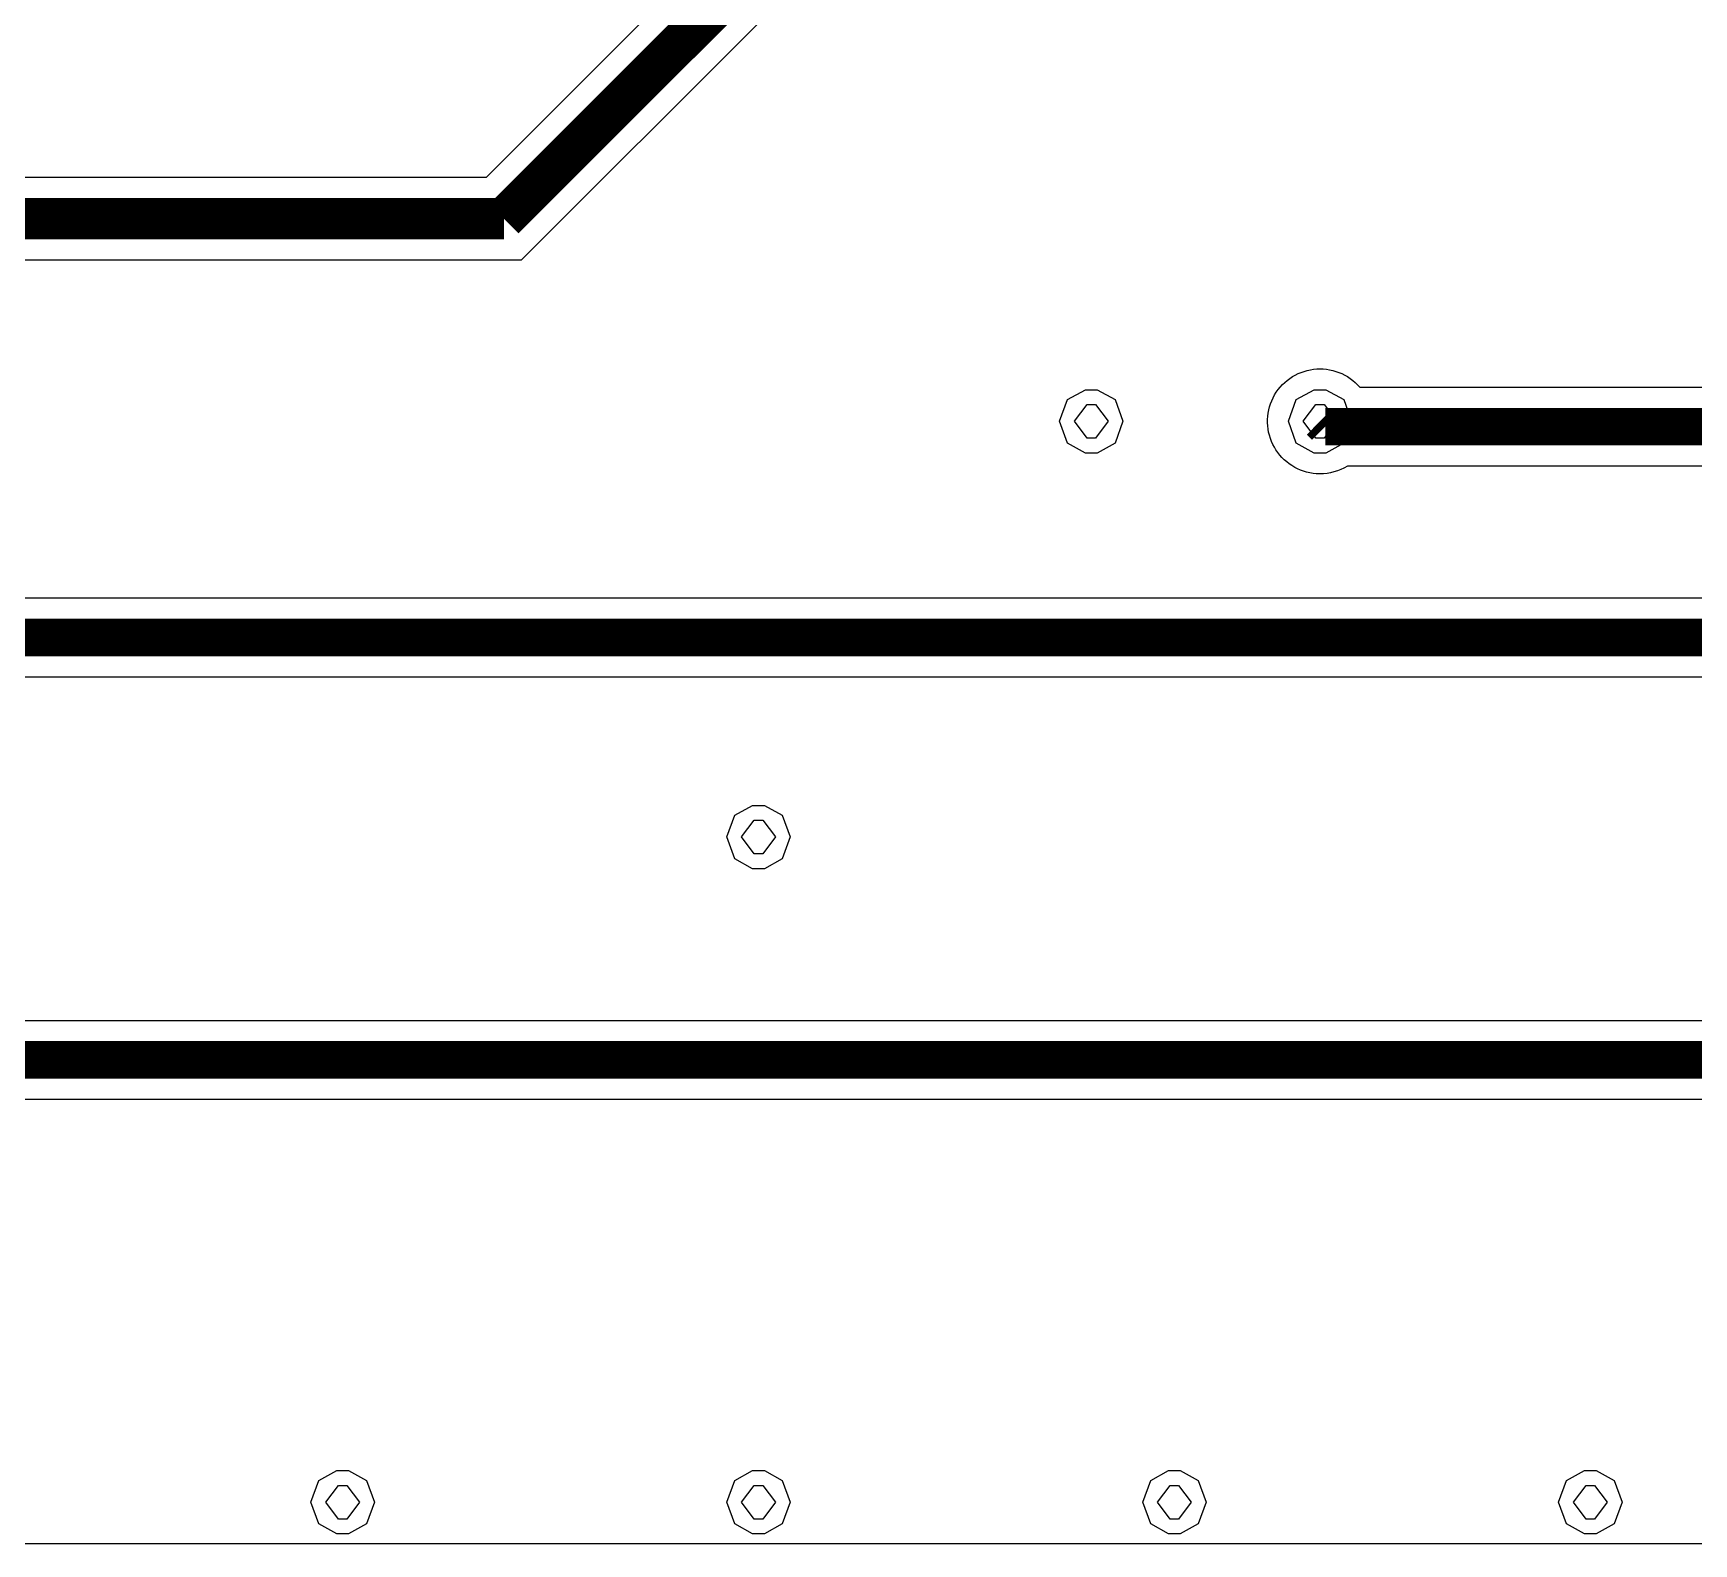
# Model space of a CAD drawing. Extents: x -0.15 to 4.85, y -1.33 to 3.4.
# Drawn here: x 1.428 to 2.214, y 0.02 to 0.735 of the extents above; entities that cross this region are included whole.
import ezdxf

# ---------------------------------------------------------------- set-up
doc = ezdxf.new("R2010")
doc.units = 0
doc.layers.get('0').update_dxf_attribs({"linetype": 'CONTINUOUS'})

msp = doc.modelspace()

# ---------------------------------------------------------------- linework, layer by layer
at = {"color": 0}
for points in [[(4.68501, 0.019677), (0.019705, 0.019677), (0.019705, 2.69688)], [(0.907617, 0.735443), (0.907835, 0.734846), (0.908051, 0.734303), (0.908214, 0.733707), (0.908322, 0.73311), (0.908431, 0.732512), (0.908485, 0.731917), (0.908485, 0.731319), (0.908485, 0.664858), (0.919065, 0.664858), (0.919444, 0.665076), (0.920856, 0.665618), (0.922157, 0.666053), (0.923514, 0.666378), (0.924869, 0.666649), (0.926281, 0.666813), (0.927636, 0.666813), (1.64292, 0.666813), (1.9655, 0.989457)], [(1.99339, 0.961571), (1.65925, 0.627478), (0.927636, 0.627478)], [(2.24589, 0.529985), (2.05042, 0.529985), (2.04874, 0.529062), (2.04721, 0.528357), (2.04564, 0.527706), (2.04401, 0.527218), (2.04239, 0.526838), (2.04075, 0.526567), (2.03907, 0.526404), (2.03739, 0.52635), (2.03554, 0.526404), (2.03408, 0.526567), (2.03257, 0.526783), (2.03104, 0.527164), (2.02964, 0.527597), (2.02817, 0.528086), (2.02676, 0.528737), (2.0254, 0.529387), (2.0241, 0.530201), (2.02285, 0.531015), (2.02165, 0.531992), (2.02046, 0.532968), (2.01938, 0.534054), (2.0184, 0.535193), (2.01743, 0.536386), (2.01656, 0.537635), (2.01579, 0.538936), (2.0151, 0.540293), (2.01444, 0.541649), (2.0139, 0.543114), (2.01347, 0.544579), (2.01308, 0.546044), (2.01282, 0.547508), (2.01265, 0.549028), (2.01254, 0.550547), (2.01254, 0.552121), (2.01265, 0.553639), (2.01288, 0.555104), (2.01314, 0.556624), (2.01351, 0.558088), (2.01401, 0.559553), (2.01456, 0.560964), (2.01521, 0.562374), (2.0159, 0.563676), (2.01672, 0.564978), (2.01764, 0.566226), (2.01857, 0.567419), (2.0196, 0.568558), (2.02074, 0.56959), (2.02187, 0.570567), (2.02307, 0.571489), (2.02438, 0.572357), (2.02567, 0.573117), (2.02703, 0.573767), (2.02844, 0.574364), (2.0299, 0.574853), (2.03138, 0.575286), (2.03283, 0.575612), (2.03435, 0.575829), (2.03587, 0.575992), (2.03739, 0.576046), (2.03892, 0.575992), (2.04043, 0.575829), (2.04194, 0.575612), (2.04342, 0.575286), (2.04493, 0.574853), (2.04635, 0.574364), (2.04775, 0.573767), (2.04911, 0.573117), (2.05042, 0.572357), (2.05171, 0.571489), (2.0529, 0.570567), (2.0541, 0.56959), (2.05518, 0.568504), (2.05622, 0.567419), (2.24606, 0.567419)], [(0.903657, 0.467539), (2.246, 0.467539)], [(2.246, 0.430104), (0.903657, 0.430104)], [(1.34631, 0.267507), (2.246, 0.267507)], [(2.246, 0.230126), (1.33085, 0.230126)]]:
    msp.add_lwpolyline(points, dxfattribs=at)
for points, const_width in [([(2.00788, 1.00394), (1.65111, 0.647172)], 0.019685), ([(1.65111, 0.647172), (0.927636, 0.647172)], 0.019685), ([(2.03989, 0.548703), (2.03739, 0.551197)], 0.017716), ([(2.41722, 0.548703), (2.03989, 0.548703)], 0.017716), ([(0.742144, 0.448822), (2.41733, 0.448822)], 0.017716), ([(2.41418, 0.248843), (1.33861, 0.248843)], 0.017716)]:
    msp.add_lwpolyline(points, dxfattribs=dict(at, const_width=const_width))
for points in [[(1.92915, 0.566172), (1.93192, 0.566172), (1.94039, 0.561506), (1.94413, 0.551197), (1.94039, 0.54089), (1.93192, 0.536169), (1.92915, 0.536169), (1.92633, 0.536169), (1.91788, 0.54089), (1.91413, 0.551197), (1.91788, 0.561506), (1.92633, 0.566172), (1.92915, 0.566172)], [(2.03739, 0.566172), (2.04015, 0.566172), (2.04863, 0.561506), (2.05236, 0.551197), (2.04863, 0.54089), (2.04015, 0.536169), (2.03739, 0.536169), (2.03457, 0.536169), (2.02617, 0.54089), (2.02242, 0.551197), (2.02617, 0.561506), (2.03457, 0.566172), (2.03739, 0.566172)], [(1.77165, 0.36934), (1.77443, 0.36934), (1.78289, 0.364675), (1.78662, 0.354367), (1.78289, 0.344058), (1.77443, 0.339338), (1.77165, 0.339338), (1.76883, 0.339338), (1.76038, 0.344058), (1.75662, 0.354367), (1.76038, 0.364675), (1.76883, 0.36934), (1.77165, 0.36934)], [(1.57482, 0.054345), (1.5776, 0.054345), (1.58606, 0.049679), (1.58981, 0.039371), (1.58606, 0.029117), (1.5776, 0.024397), (1.57482, 0.024397), (1.572, 0.024397), (1.56354, 0.029117), (1.55979, 0.039371), (1.56354, 0.049679), (1.572, 0.054345), (1.57482, 0.054345)], [(1.77165, 0.054345), (1.77443, 0.054345), (1.78289, 0.049679), (1.78662, 0.039371), (1.78289, 0.029117), (1.77443, 0.024397), (1.77165, 0.024397), (1.76883, 0.024397), (1.76038, 0.029117), (1.75662, 0.039371), (1.76038, 0.049679), (1.76883, 0.054345), (1.77165, 0.054345)], [(1.96849, 0.054345), (1.97125, 0.054345), (1.97972, 0.049679), (1.98346, 0.039371), (1.97972, 0.029117), (1.97125, 0.024397), (1.96849, 0.024397), (1.96567, 0.024397), (1.95726, 0.029117), (1.95351, 0.039371), (1.95726, 0.049679), (1.96567, 0.054345), (1.96849, 0.054345)], [(2.16537, 0.054345), (2.16814, 0.054345), (2.17661, 0.049679), (2.18035, 0.039371), (2.17661, 0.029117), (2.16814, 0.024397), (2.16537, 0.024397), (2.16256, 0.024397), (2.1541, 0.029117), (2.15035, 0.039371), (2.1541, 0.049679), (2.16256, 0.054345), (2.16537, 0.054345)]]:
    msp.add_lwpolyline(points, close=True, dxfattribs=at)
at = {"color": 7}
for points in [[(1.92915, 0.559174), (1.93111, 0.559174), (1.93713, 0.551197), (1.93111, 0.543168), (1.92915, 0.543168), (1.92715, 0.543168), (1.92113, 0.551197), (1.92715, 0.559174), (1.92915, 0.559174)], [(2.03739, 0.559174), (2.03935, 0.559174), (2.04536, 0.551197), (2.03935, 0.543168), (2.03739, 0.543168), (2.03539, 0.543168), (2.02942, 0.551197), (2.03539, 0.559174), (2.03739, 0.559174)], [(1.77165, 0.362342), (1.77361, 0.362342), (1.77964, 0.354367), (1.77361, 0.346336), (1.77165, 0.346336), (1.76965, 0.346336), (1.76363, 0.354367), (1.76965, 0.362342), (1.77165, 0.362342)], [(1.57482, 0.047346), (1.57678, 0.047346), (1.58281, 0.039371), (1.57678, 0.031395), (1.57482, 0.031395), (1.57282, 0.031395), (1.56679, 0.039371), (1.57282, 0.047346), (1.57482, 0.047346)], [(1.77165, 0.047346), (1.77361, 0.047346), (1.77964, 0.039371), (1.77361, 0.031395), (1.77165, 0.031395), (1.76965, 0.031395), (1.76363, 0.039371), (1.76965, 0.047346), (1.77165, 0.047346)], [(1.96849, 0.047346), (1.97044, 0.047346), (1.97646, 0.039371), (1.97044, 0.031395), (1.96849, 0.031395), (1.96649, 0.031395), (1.96051, 0.039371), (1.96649, 0.047346), (1.96849, 0.047346)], [(2.16537, 0.047346), (2.16733, 0.047346), (2.17335, 0.039371), (2.16733, 0.031395), (2.16537, 0.031395), (2.16336, 0.031395), (2.15735, 0.039371), (2.16336, 0.047346), (2.16537, 0.047346)]]:
    msp.add_lwpolyline(points, close=True, dxfattribs=at)

doc.saveas('drawing.dxf')
